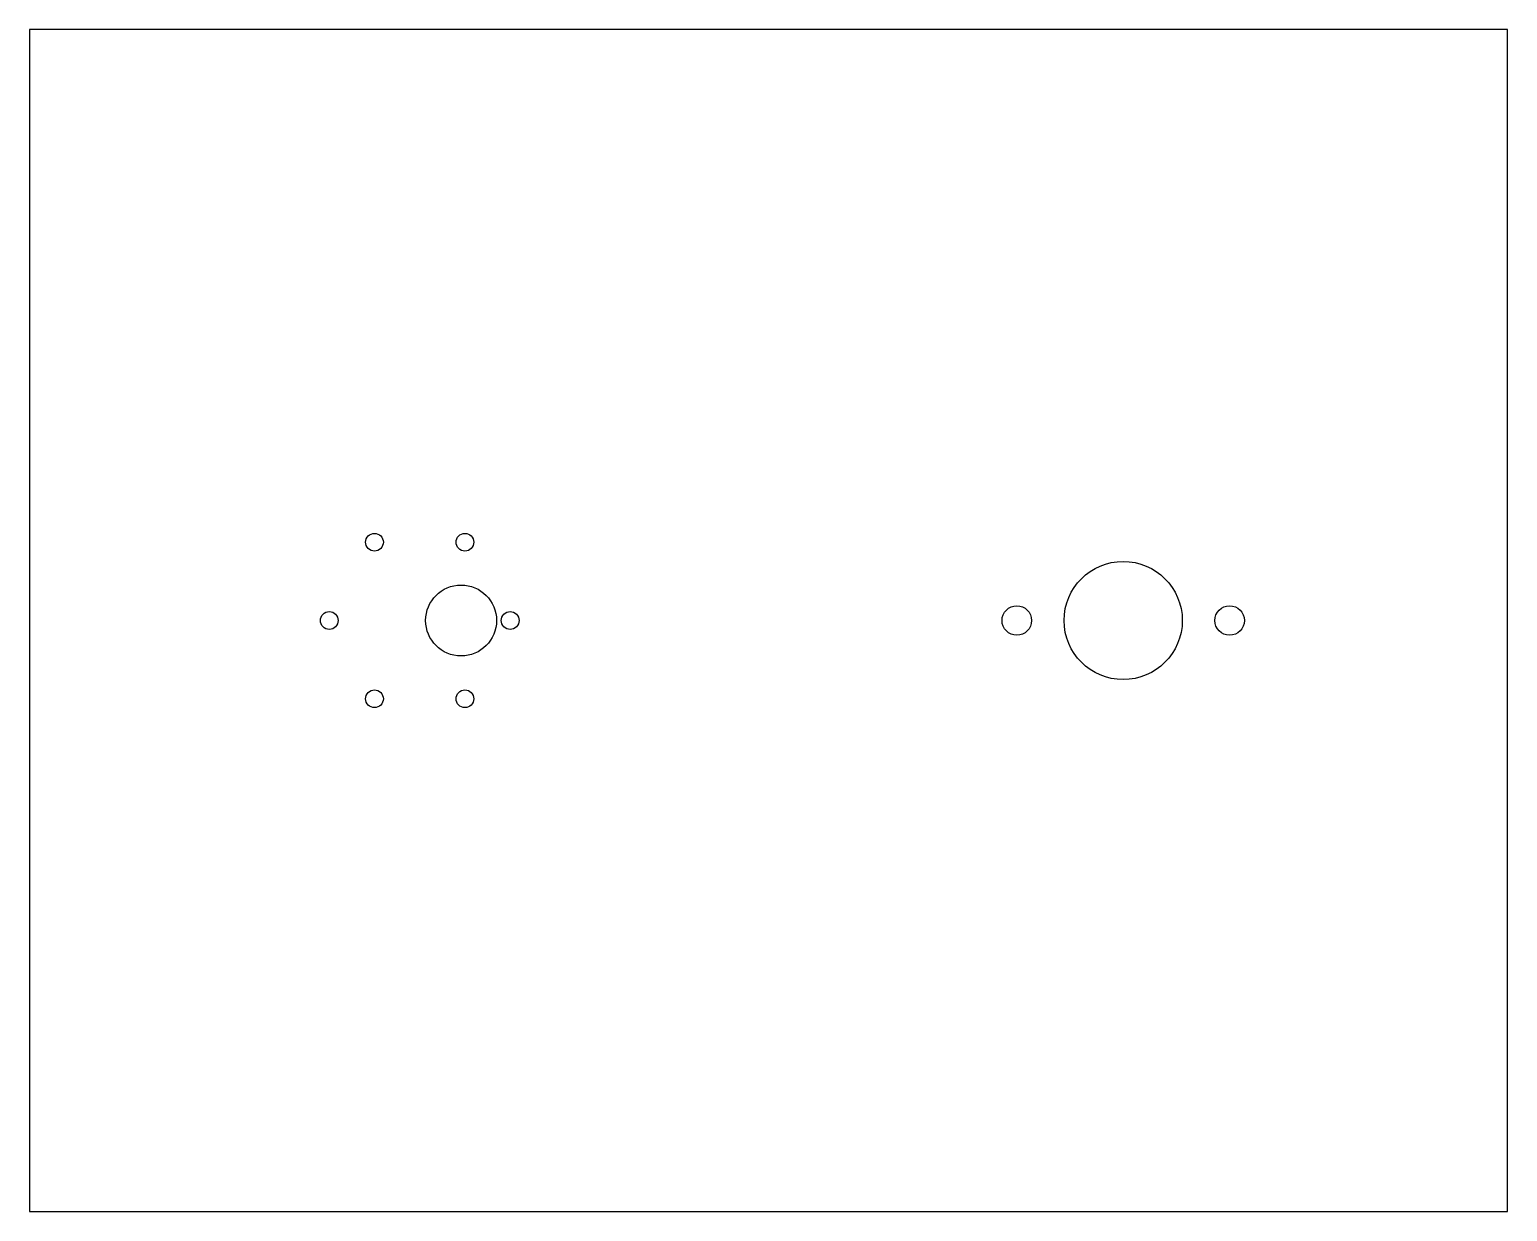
# Model space of a CAD drawing. Header units: millimetres. Extents: x -125 to 125, y -100 to 100.
import ezdxf

# ---------------------------------------------------------------- set-up
doc = ezdxf.new("R2010")
doc.units = ezdxf.units.MM

msp = doc.modelspace()

# ---------------------------------------------------------------- linework, layer by layer
at = {"color": 7, "linetype": 'Continuous', "lineweight": 25}
for p, q in [((125, 100), (-125, 100)), ((-125, 100), (-125, -100)), ((125, -100), (125, 100)), ((-125, -100), (125, -100))]:
    msp.add_line(p, q, dxfattribs=at)
for centre, radius in [((-66.65, 13.25), 1.5), ((-51.35, 13.25), 1.5), ((60, 0), 10), ((-52, 0), 6), ((-74.3, 0), 1.5), ((-43.7, 0), 1.5), ((42, 0), 2.5), ((78, 0), 2.5), ((-66.65, -13.25), 1.5), ((-51.35, -13.25), 1.5)]:
    msp.add_circle(centre, radius, dxfattribs=at)

doc.saveas('drawing.dxf')
